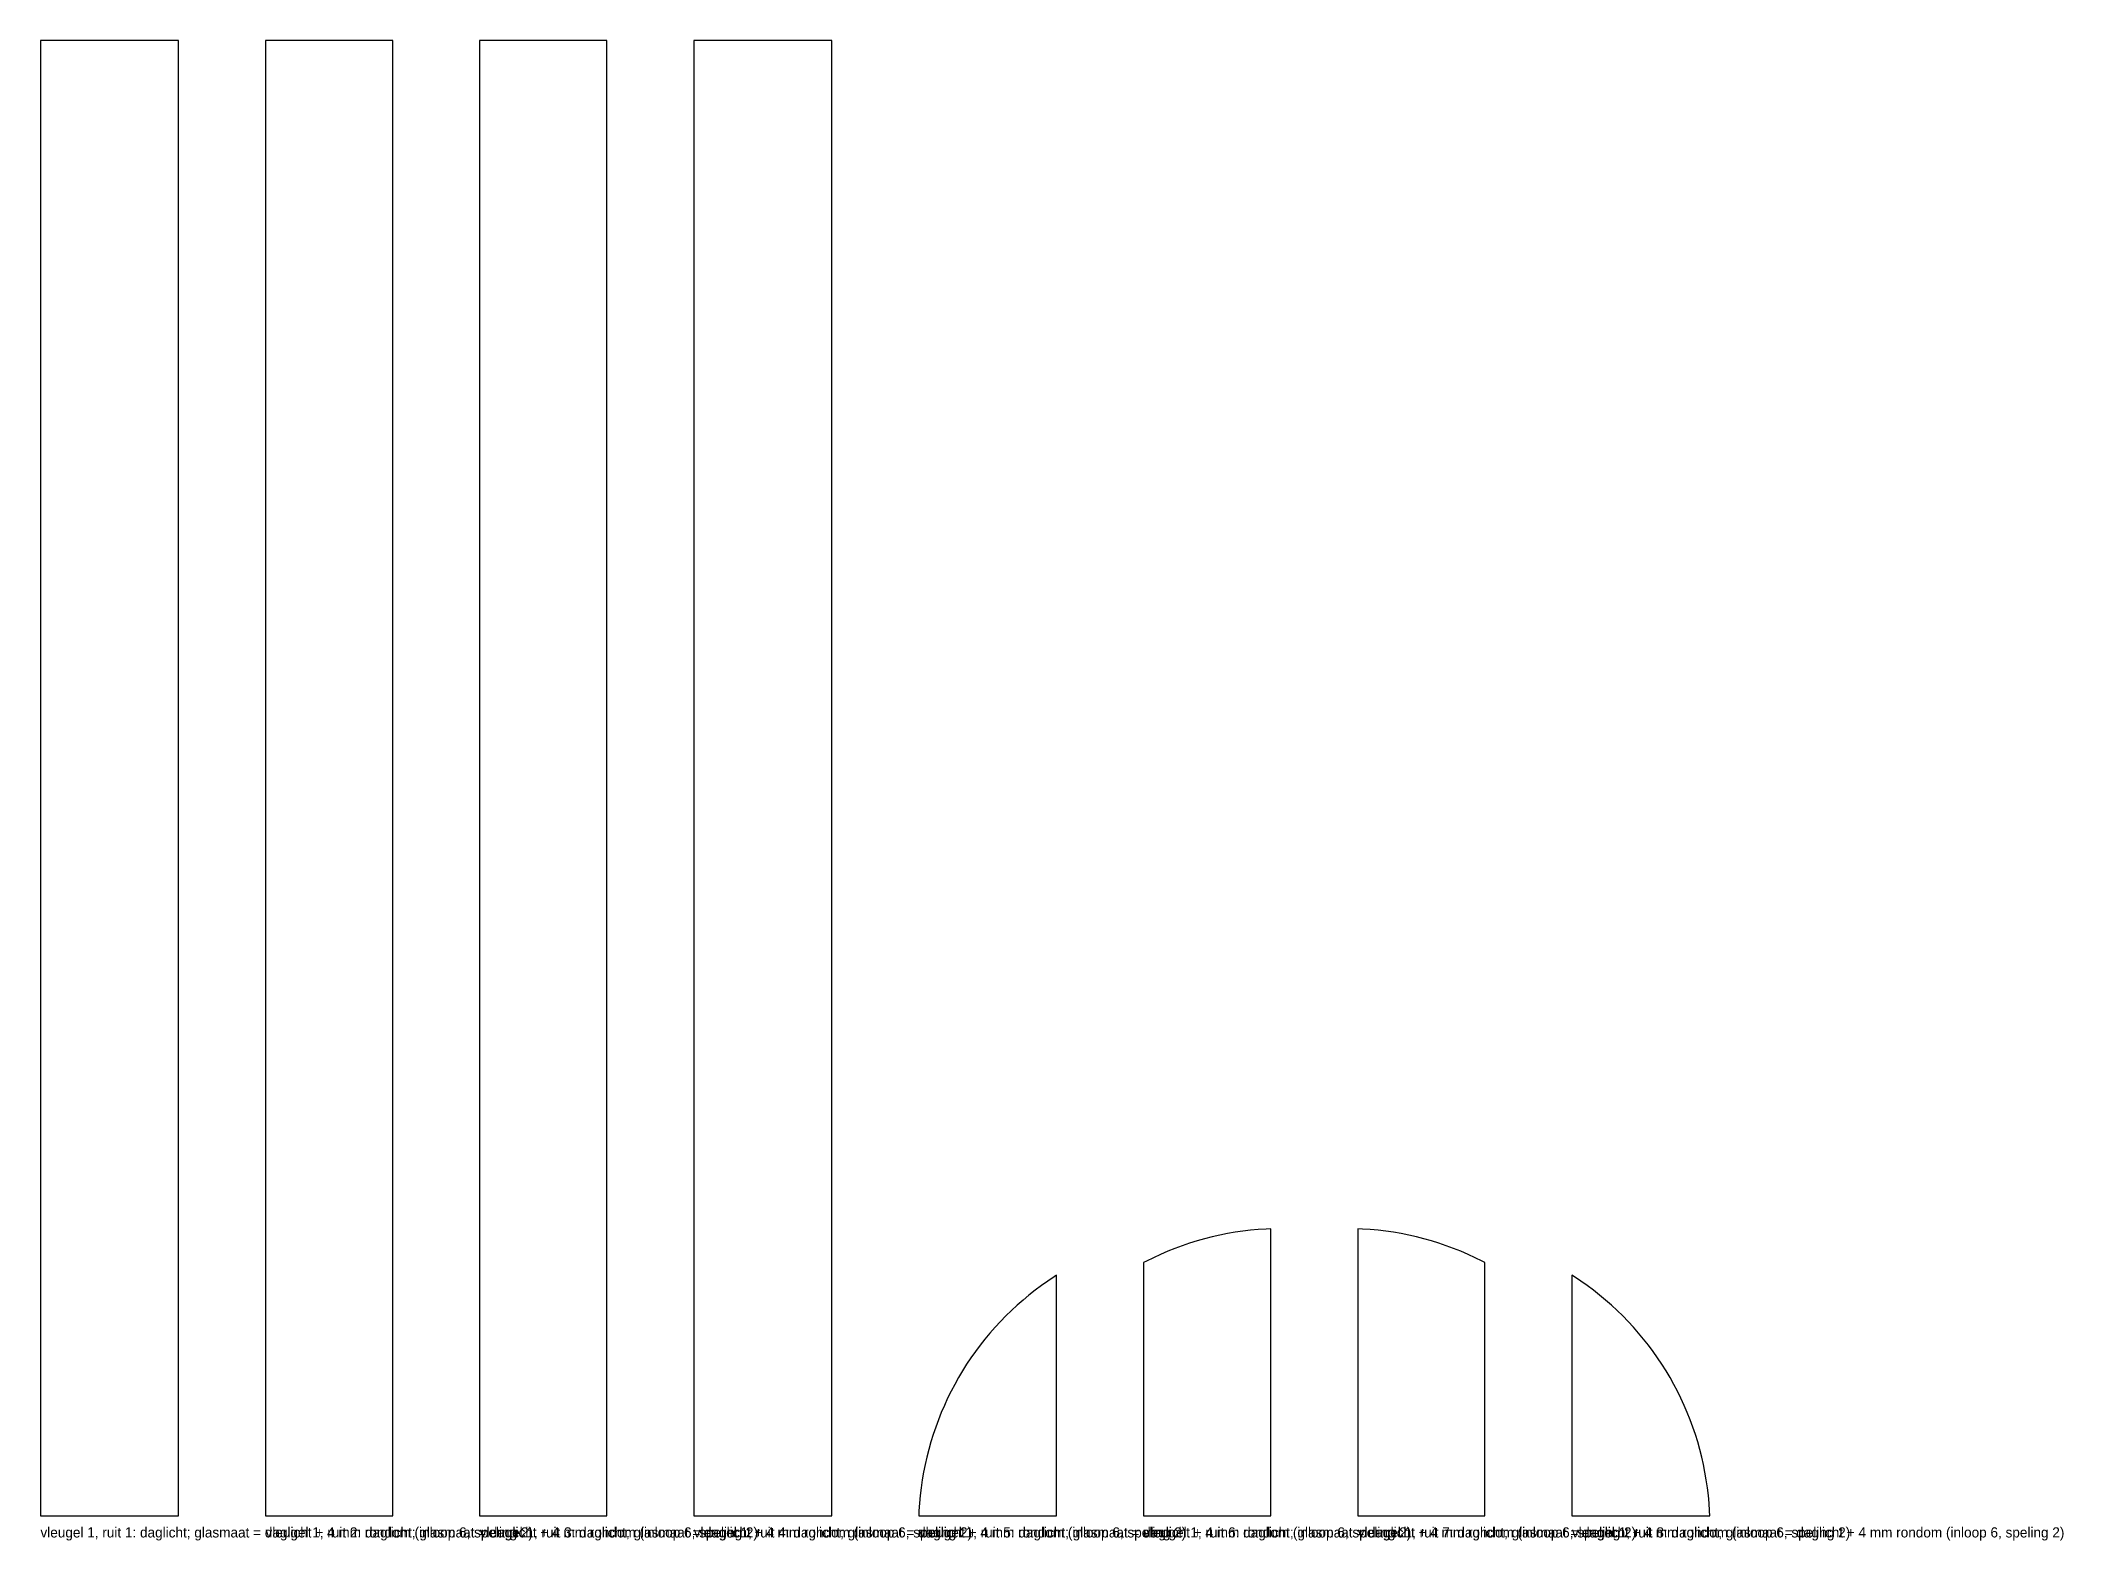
# Model space of a CAD drawing. Header units: millimetres. Extents: x 0 to 2792, y -34 to 2035.
import ezdxf

# ---------------------------------------------------------------- set-up
doc = ezdxf.new("R2010")
doc.units = ezdxf.units.MM

msp = doc.modelspace()

# ---------------------------------------------------------------- linework, layer by layer
at = {"layer": 'DAGLICHT'}
for p, q in [((190.5, 2035), (0, 2035)), ((0, 2035), (0, 0)), ((190.5, 0), (190.5, 2035)), ((486, 2035), (310.5, 2035)), ((310.5, 2035), (310.5, 0)), ((486, 0), (486, 2035)), ((781.5, 2035), (606, 2035)), ((606, 2035), (606, 0)), ((781.5, 0), (781.5, 2035)), ((1092, 2035), (901.5, 2035)), ((901.5, 2035), (901.5, 0)), ((1092, 0), (1092, 2035)), ((1648.398, 390.9399), (1637.7937, 389.1178)), ((1659.0463, 392.4838), (1648.398, 390.9399)), ((1669.7313, 393.7485), (1659.0463, 392.4838)), ((1680.4458, 394.733), (1669.7313, 393.7485)), ((1691.1824, 395.4367), (1680.4458, 394.733)), ((1697.6925, 395.6925), (1691.1824, 395.4367)), ((1697.6925, 0), (1697.6925, 395.6925)), ((1824.2026, 395.4367), (1817.6925, 395.6925)), ((1817.6925, 395.6925), (1817.6925, 0)), ((1834.9392, 394.733), (1824.2026, 395.4367)), ((1845.6537, 393.7485), (1834.9392, 394.733)), ((1856.3388, 392.4838), (1845.6537, 393.7485)), ((1866.9871, 390.9399), (1856.3388, 392.4838)), ((1877.5913, 389.1178), (1866.9871, 390.9399)), ((1555.4096, 364.7145), (1545.5238, 360.4672)), ((1565.4033, 368.7016), (1555.4096, 364.7145)), ((1575.4979, 372.4257), (1565.4033, 368.7016)), ((1585.6865, 375.8842), (1575.4979, 372.4257)), ((1595.9622, 379.0749), (1585.6865, 375.8842)), ((1606.3179, 381.9955), (1595.9622, 379.0749)), ((1616.7465, 384.644), (1606.3179, 381.9955)), ((1627.2408, 387.0187), (1616.7465, 384.644)), ((1637.7937, 389.1178), (1627.2408, 387.0187)), ((1888.1442, 387.0187), (1877.5913, 389.1178)), ((1898.6386, 384.644), (1888.1442, 387.0187)), ((1909.0671, 381.9955), (1898.6386, 384.644)), ((1919.4228, 379.0749), (1909.0671, 381.9955)), ((1929.6985, 375.8842), (1919.4228, 379.0749)), ((1939.8871, 372.4257), (1929.6985, 375.8842)), ((1949.9817, 368.7016), (1939.8871, 372.4257)), ((1959.9754, 364.7145), (1949.9817, 368.7016)), ((1969.8613, 360.4672), (1959.9754, 364.7145)), ((1526.1024, 351.2037), (1522.1925, 349.1466)), ((1522.1925, 349.1466), (1522.1925, 0)), ((1535.7525, 355.9626), (1526.1024, 351.2037)), ((1545.5238, 360.4672), (1535.7525, 355.9626)), ((1979.6326, 355.9626), (1969.8613, 360.4672)), ((1989.2826, 351.2037), (1979.6326, 355.9626)), ((1993.1925, 349.1466), (1989.2826, 351.2037)), ((1993.1925, 0), (1993.1925, 349.1466)), ((1372.4916, 311.0682), (1364.0418, 304.407)), ((1381.1128, 317.506), (1372.4916, 311.0682)), ((1389.8996, 323.7159), (1381.1128, 317.506)), ((1398.8459, 329.6936), (1389.8996, 323.7159)), ((1402.1925, 331.8052), (1398.8459, 329.6936)), ((1402.1925, 0), (1402.1925, 331.8052)), ((2116.5392, 329.6936), (2113.1925, 331.8052)), ((2113.1925, 331.8052), (2113.1925, 0)), ((2125.4855, 323.7159), (2116.5392, 329.6936)), ((2134.2723, 317.506), (2125.4855, 323.7159)), ((2142.8935, 311.0682), (2134.2723, 317.506)), ((2151.3432, 304.407), (2142.8935, 311.0682)), ((1339.7788, 283.1289), (1332.0716, 275.6209)), ((1347.6798, 290.4325), (1339.7788, 283.1289)), ((1355.7694, 297.5269), (1347.6798, 290.4325)), ((1364.0418, 304.407), (1355.7694, 297.5269)), ((2159.6157, 297.5269), (2151.3432, 304.407)), ((2167.7052, 290.4325), (2159.6157, 297.5269)), ((2175.6063, 283.1289), (2167.7052, 290.4325)), ((2183.3134, 275.6209), (2175.6063, 283.1289)), ((1310.1657, 251.9231), (1303.2855, 243.6507)), ((1317.26, 260.0127), (1310.1657, 251.9231)), ((1324.5637, 267.9137), (1317.26, 260.0127)), ((1332.0716, 275.6209), (1324.5637, 267.9137)), ((2190.8214, 267.9137), (2183.3134, 275.6209)), ((2198.125, 260.0127), (2190.8214, 267.9137)), ((2205.2194, 251.9231), (2198.125, 260.0127)), ((2212.0995, 243.6507), (2205.2194, 251.9231)), ((1290.1865, 226.5797), (1283.9767, 217.793)), ((1296.6243, 235.2009), (1290.1865, 226.5797)), ((1303.2855, 243.6507), (1296.6243, 235.2009)), ((2218.7607, 235.2009), (2212.0995, 243.6507)), ((2225.1985, 226.5797), (2218.7607, 235.2009)), ((2231.4084, 217.793), (2225.1985, 226.5797)), ((1272.2574, 199.7469), (1266.7561, 190.5)), ((1277.9989, 208.8466), (1272.2574, 199.7469)), ((1283.9767, 217.793), (1277.9989, 208.8466)), ((2237.3861, 208.8466), (2231.4084, 217.793)), ((2243.1276, 199.7469), (2237.3861, 208.8466)), ((2248.629, 190.5), (2243.1276, 199.7469)), ((1256.4888, 171.5901), (1251.73, 161.9401)), ((1261.4987, 181.1123), (1256.4888, 171.5901)), ((1266.7561, 190.5), (1261.4987, 181.1123)), ((2253.8864, 181.1123), (2248.629, 190.5)), ((2258.8962, 171.5901), (2253.8864, 181.1123)), ((2263.6551, 161.9401), (2258.8962, 171.5901)), ((1242.978, 142.2829), (1238.991, 132.2892)), ((1247.2253, 152.1688), (1242.978, 142.2829)), ((1251.73, 161.9401), (1247.2253, 152.1688)), ((2268.1597, 152.1688), (2263.6551, 161.9401)), ((2272.407, 142.2829), (2268.1597, 152.1688)), ((2276.3941, 132.2892), (2272.407, 142.2829)), ((1231.8083, 112.006), (1228.6176, 101.7303)), ((1235.2669, 122.1946), (1231.8083, 112.006)), ((1238.991, 132.2892), (1235.2669, 122.1946)), ((2280.1182, 122.1946), (2276.3941, 132.2892)), ((2283.5767, 112.006), (2280.1182, 122.1946)), ((2286.7674, 101.7303), (2283.5767, 112.006)), ((1225.697, 91.3746), (1223.0485, 80.946)), ((1228.6176, 101.7303), (1225.697, 91.3746)), ((2289.688, 91.3746), (2286.7674, 101.7303)), ((2292.3366, 80.946), (2289.688, 91.3746)), ((1218.5748, 59.8988), (1216.7526, 49.2946)), ((1220.6739, 70.4517), (1218.5748, 59.8988)), ((1223.0485, 80.946), (1220.6739, 70.4517)), ((2294.7112, 70.4517), (2292.3366, 80.946)), ((2296.8103, 59.8988), (2294.7112, 70.4517)), ((2298.6324, 49.2946), (2296.8103, 59.8988)), ((1213.944, 27.9612), (1212.9595, 17.2467)), ((1215.2087, 38.6463), (1213.944, 27.9612)), ((1216.7526, 49.2946), (1215.2087, 38.6463)), ((2300.1764, 38.6463), (2298.6324, 49.2946)), ((2301.441, 27.9612), (2300.1764, 38.6463)), ((2302.4255, 17.2467), (2301.441, 27.9612)), ((0, 0), (190.5, 0)), ((310.5, 0), (486, 0)), ((606, 0), (781.5, 0)), ((901.5, 0), (1092, 0)), ((1212.2558, 6.5101), (1212, 0)), ((1212, 0), (1402.1925, 0)), ((1212.9595, 17.2467), (1212.2558, 6.5101)), ((1522.1925, 0), (1697.6925, 0)), ((1817.6925, 0), (1993.1925, 0)), ((2113.1925, 0), (2303.385, 0)), ((2303.1293, 6.5101), (2302.4255, 17.2467)), ((2303.385, 0), (2303.1293, 6.5101))]:
    msp.add_line(p, q, dxfattribs=at)

# ---------------------------------------------------------------- texts
at = {"layer": 'TEKST'}
for s, p in [('vleugel 1, ruit 1: daglicht; glasmaat = daglicht + 4 mm rondom (inloop 6, speling 2)', (0, -30)), ('vleugel 1, ruit 2: daglicht; glasmaat = daglicht + 4 mm rondom (inloop 6, speling 2)', (310.5, -30)), ('vleugel 1, ruit 3: daglicht; glasmaat = daglicht + 4 mm rondom (inloop 6, speling 2)', (606, -30)), ('vleugel 1, ruit 4: daglicht; glasmaat = daglicht + 4 mm rondom (inloop 6, speling 2)', (901.5, -30)), ('vleugel 1, ruit 5: daglicht; glasmaat = daglicht + 4 mm rondom (inloop 6, speling 2)', (1212, -30)), ('vleugel 1, ruit 6: daglicht; glasmaat = daglicht + 4 mm rondom (inloop 6, speling 2)', (1522.1925, -30)), ('vleugel 1, ruit 7: daglicht; glasmaat = daglicht + 4 mm rondom (inloop 6, speling 2)', (1817.6925, -30)), ('vleugel 1, ruit 8: daglicht; glasmaat = daglicht + 4 mm rondom (inloop 6, speling 2)', (2113.1925, -30))]:
    msp.add_text(s, height=14, dxfattribs=at).set_placement(p)

doc.saveas('drawing.dxf')
